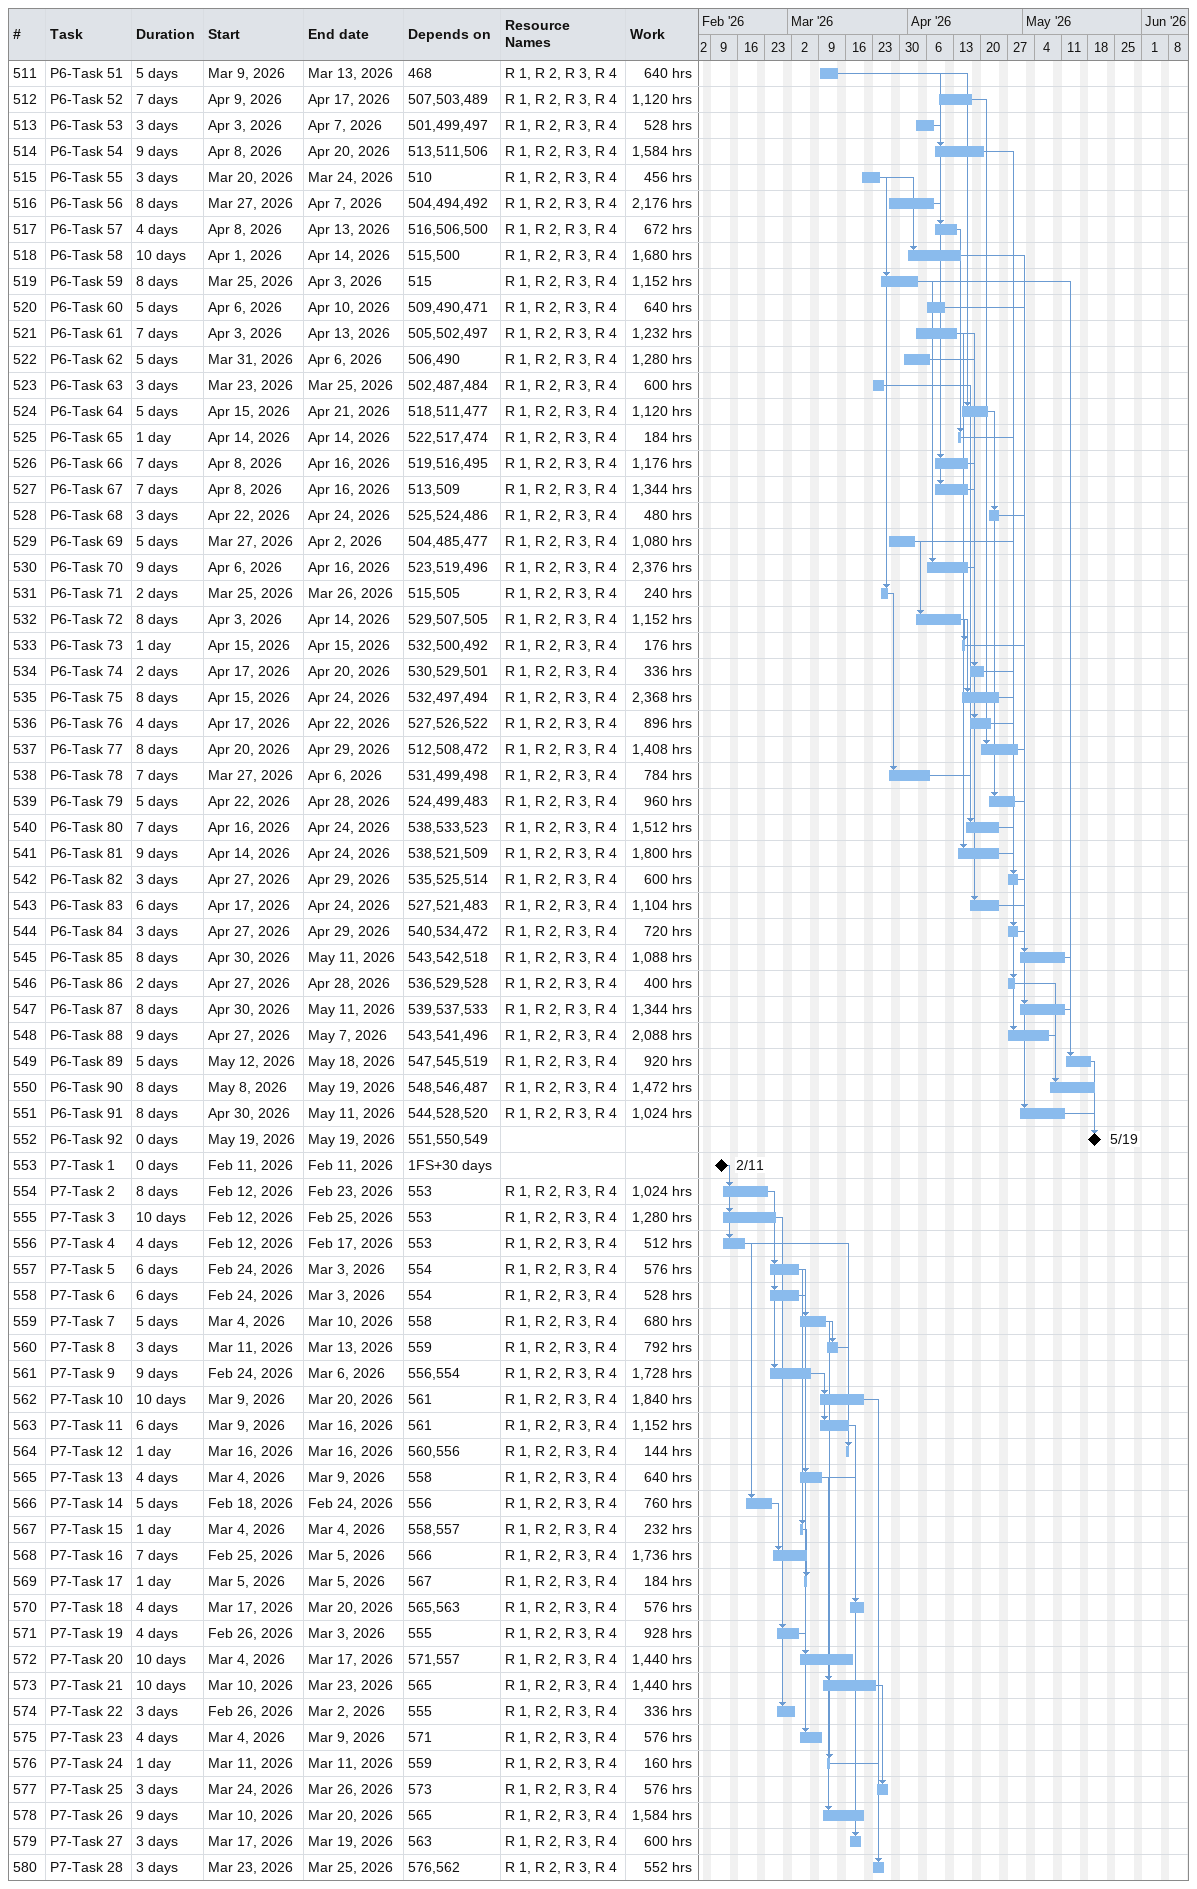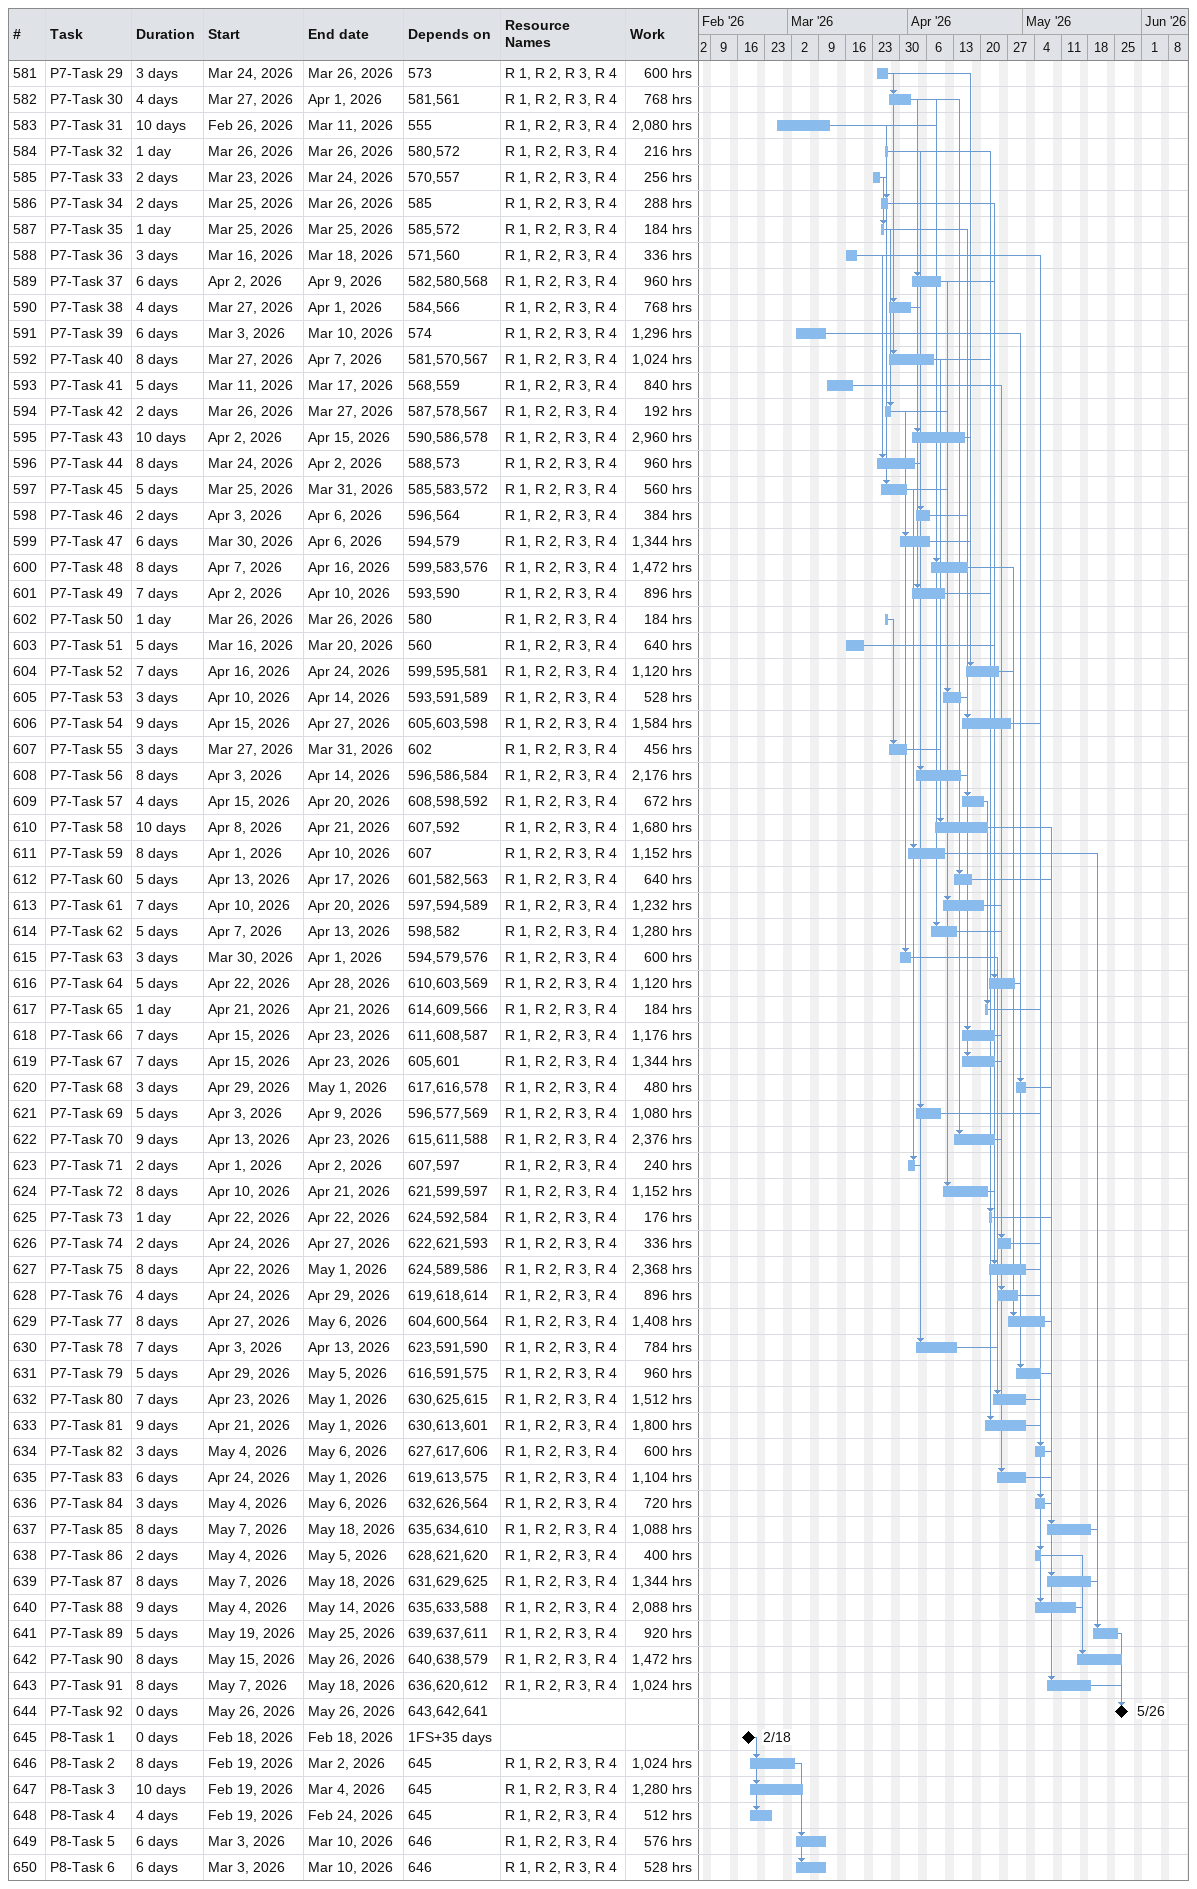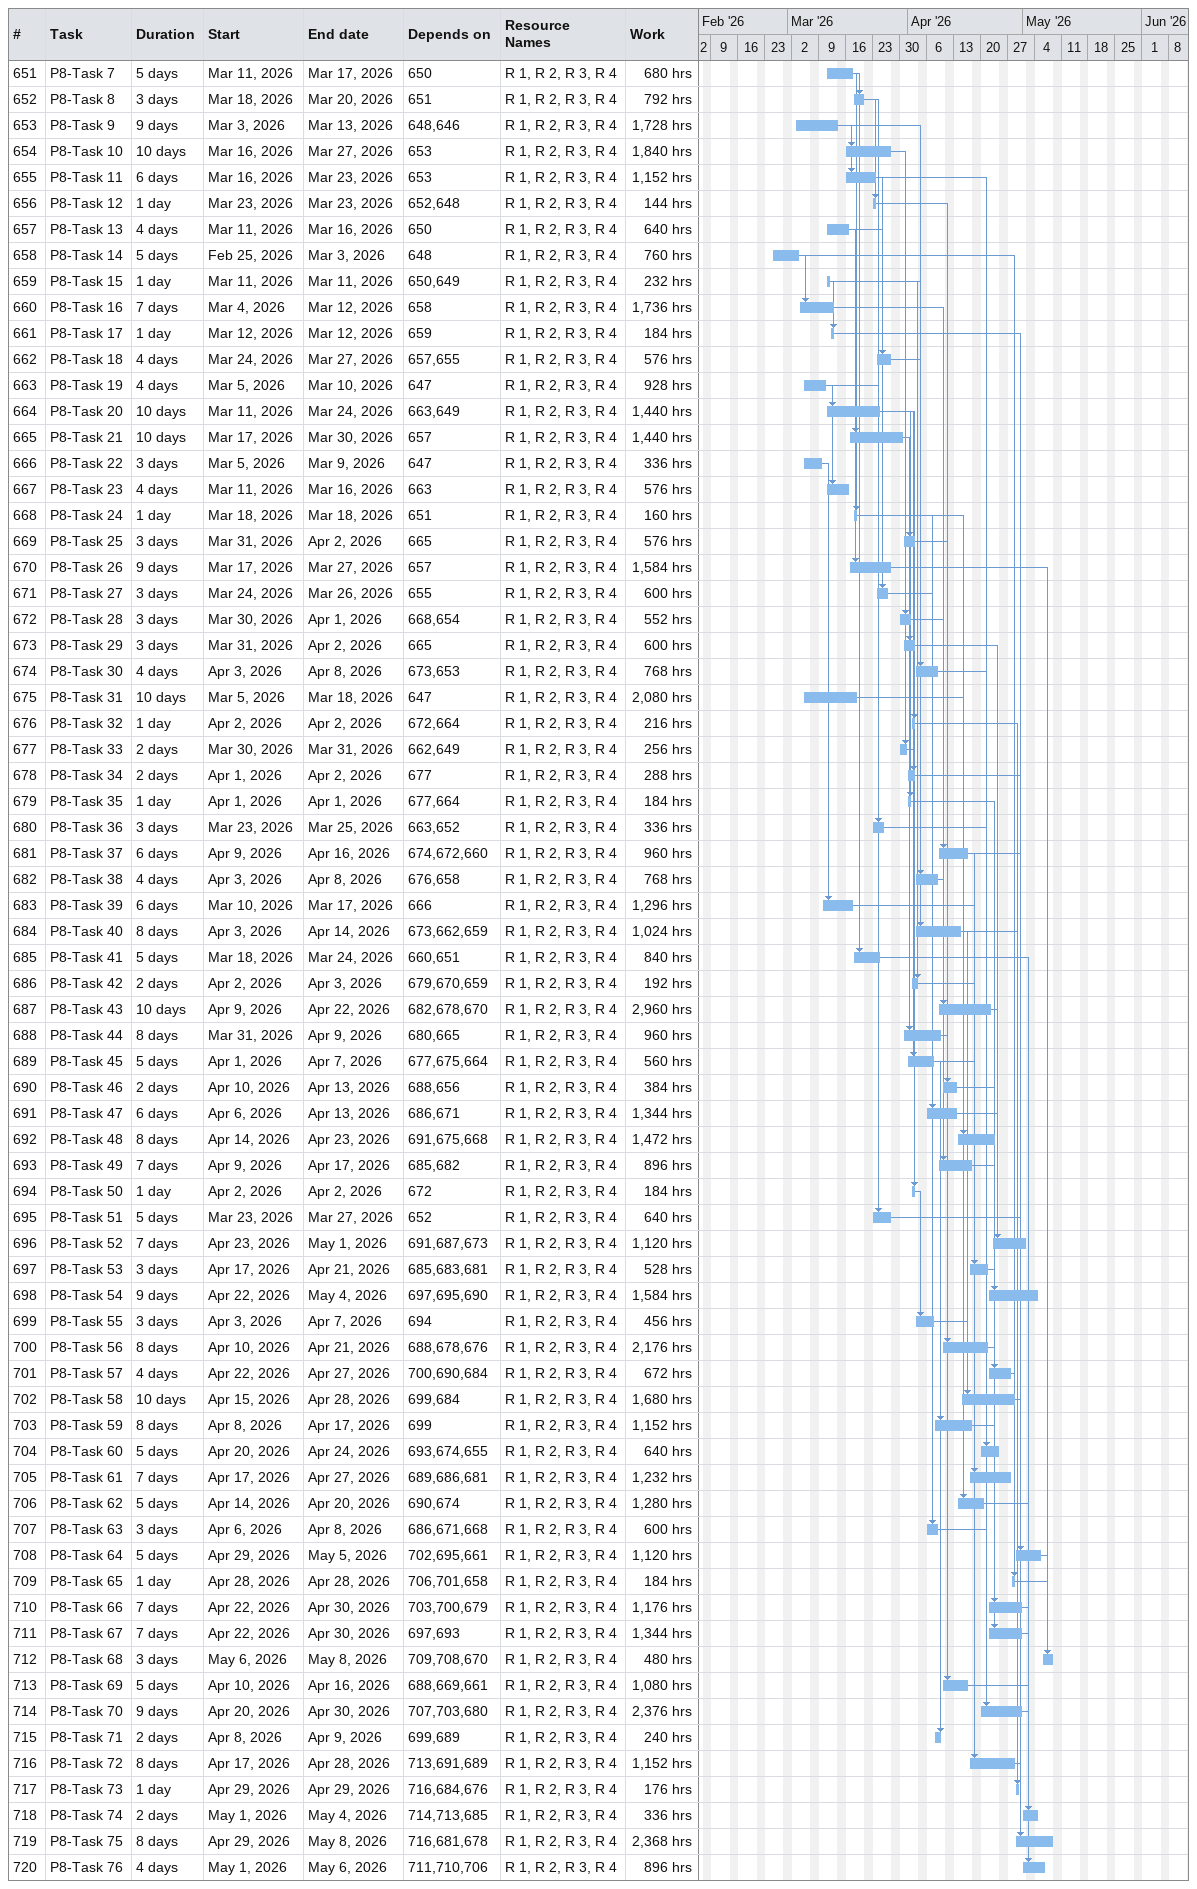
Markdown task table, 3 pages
| ID | Task | Duration | Start | Finish | Predecessors | Resources | Work (h) |
|---|---|---|---|---|---|---|---|
| 511 | P6-Task 51 | 5d | 2026-03-09 | 2026-03-13 | 468 | R 1, R 2, R 3, R 4 | 640 |
| 512 | P6-Task 52 | 7d | 2026-04-09 | 2026-04-17 | 507, 503, 489 | R 1, R 2, R 3, R 4 | 1120 |
| 513 | P6-Task 53 | 3d | 2026-04-03 | 2026-04-07 | 501, 499, 497 | R 1, R 2, R 3, R 4 | 528 |
| 514 | P6-Task 54 | 9d | 2026-04-08 | 2026-04-20 | 513, 511, 506 | R 1, R 2, R 3, R 4 | 1584 |
| 515 | P6-Task 55 | 3d | 2026-03-20 | 2026-03-24 | 510 | R 1, R 2, R 3, R 4 | 456 |
| 516 | P6-Task 56 | 8d | 2026-03-27 | 2026-04-07 | 504, 494, 492 | R 1, R 2, R 3, R 4 | 2176 |
| 517 | P6-Task 57 | 4d | 2026-04-08 | 2026-04-13 | 516, 506, 500 | R 1, R 2, R 3, R 4 | 672 |
| 518 | P6-Task 58 | 10d | 2026-04-01 | 2026-04-14 | 515, 500 | R 1, R 2, R 3, R 4 | 1680 |
| 519 | P6-Task 59 | 8d | 2026-03-25 | 2026-04-03 | 515 | R 1, R 2, R 3, R 4 | 1152 |
| 520 | P6-Task 60 | 5d | 2026-04-06 | 2026-04-10 | 509, 490, 471 | R 1, R 2, R 3, R 4 | 640 |
| 521 | P6-Task 61 | 7d | 2026-04-03 | 2026-04-13 | 505, 502, 497 | R 1, R 2, R 3, R 4 | 1232 |
| 522 | P6-Task 62 | 5d | 2026-03-31 | 2026-04-06 | 506, 490 | R 1, R 2, R 3, R 4 | 1280 |
| 523 | P6-Task 63 | 3d | 2026-03-23 | 2026-03-25 | 502, 487, 484 | R 1, R 2, R 3, R 4 | 600 |
| 524 | P6-Task 64 | 5d | 2026-04-15 | 2026-04-21 | 518, 511, 477 | R 1, R 2, R 3, R 4 | 1120 |
| 525 | P6-Task 65 | 1d | 2026-04-14 | 2026-04-14 | 522, 517, 474 | R 1, R 2, R 3, R 4 | 184 |
| 526 | P6-Task 66 | 7d | 2026-04-08 | 2026-04-16 | 519, 516, 495 | R 1, R 2, R 3, R 4 | 1176 |
| 527 | P6-Task 67 | 7d | 2026-04-08 | 2026-04-16 | 513, 509 | R 1, R 2, R 3, R 4 | 1344 |
| 528 | P6-Task 68 | 3d | 2026-04-22 | 2026-04-24 | 525, 524, 486 | R 1, R 2, R 3, R 4 | 480 |
| 529 | P6-Task 69 | 5d | 2026-03-27 | 2026-04-02 | 504, 485, 477 | R 1, R 2, R 3, R 4 | 1080 |
| 530 | P6-Task 70 | 9d | 2026-04-06 | 2026-04-16 | 523, 519, 496 | R 1, R 2, R 3, R 4 | 2376 |
| 531 | P6-Task 71 | 2d | 2026-03-25 | 2026-03-26 | 515, 505 | R 1, R 2, R 3, R 4 | 240 |
| 532 | P6-Task 72 | 8d | 2026-04-03 | 2026-04-14 | 529, 507, 505 | R 1, R 2, R 3, R 4 | 1152 |
| 533 | P6-Task 73 | 1d | 2026-04-15 | 2026-04-15 | 532, 500, 492 | R 1, R 2, R 3, R 4 | 176 |
| 534 | P6-Task 74 | 2d | 2026-04-17 | 2026-04-20 | 530, 529, 501 | R 1, R 2, R 3, R 4 | 336 |
| 535 | P6-Task 75 | 8d | 2026-04-15 | 2026-04-24 | 532, 497, 494 | R 1, R 2, R 3, R 4 | 2368 |
| 536 | P6-Task 76 | 4d | 2026-04-17 | 2026-04-22 | 527, 526, 522 | R 1, R 2, R 3, R 4 | 896 |
| 537 | P6-Task 77 | 8d | 2026-04-20 | 2026-04-29 | 512, 508, 472 | R 1, R 2, R 3, R 4 | 1408 |
| 538 | P6-Task 78 | 7d | 2026-03-27 | 2026-04-06 | 531, 499, 498 | R 1, R 2, R 3, R 4 | 784 |
| 539 | P6-Task 79 | 5d | 2026-04-22 | 2026-04-28 | 524, 499, 483 | R 1, R 2, R 3, R 4 | 960 |
| 540 | P6-Task 80 | 7d | 2026-04-16 | 2026-04-24 | 538, 533, 523 | R 1, R 2, R 3, R 4 | 1512 |
| 541 | P6-Task 81 | 9d | 2026-04-14 | 2026-04-24 | 538, 521, 509 | R 1, R 2, R 3, R 4 | 1800 |
| 542 | P6-Task 82 | 3d | 2026-04-27 | 2026-04-29 | 535, 525, 514 | R 1, R 2, R 3, R 4 | 600 |
| 543 | P6-Task 83 | 6d | 2026-04-17 | 2026-04-24 | 527, 521, 483 | R 1, R 2, R 3, R 4 | 1104 |
| 544 | P6-Task 84 | 3d | 2026-04-27 | 2026-04-29 | 540, 534, 472 | R 1, R 2, R 3, R 4 | 720 |
| 545 | P6-Task 85 | 8d | 2026-04-30 | 2026-05-11 | 543, 542, 518 | R 1, R 2, R 3, R 4 | 1088 |
| 546 | P6-Task 86 | 2d | 2026-04-27 | 2026-04-28 | 536, 529, 528 | R 1, R 2, R 3, R 4 | 400 |
| 547 | P6-Task 87 | 8d | 2026-04-30 | 2026-05-11 | 539, 537, 533 | R 1, R 2, R 3, R 4 | 1344 |
| 548 | P6-Task 88 | 9d | 2026-04-27 | 2026-05-07 | 543, 541, 496 | R 1, R 2, R 3, R 4 | 2088 |
| 549 | P6-Task 89 | 5d | 2026-05-12 | 2026-05-18 | 547, 545, 519 | R 1, R 2, R 3, R 4 | 920 |
| 550 | P6-Task 90 | 8d | 2026-05-08 | 2026-05-19 | 548, 546, 487 | R 1, R 2, R 3, R 4 | 1472 |
| 551 | P6-Task 91 | 8d | 2026-04-30 | 2026-05-11 | 544, 528, 520 | R 1, R 2, R 3, R 4 | 1024 |
| 552 | P6-Task 92 | 0d | 2026-05-19 | 2026-05-19 | 551, 550, 549 |  |  |
| 553 | P7-Task 1 | 0d | 2026-02-11 | 2026-02-11 | 1FS+30d |  |  |
| 554 | P7-Task 2 | 8d | 2026-02-12 | 2026-02-23 | 553 | R 1, R 2, R 3, R 4 | 1024 |
| 555 | P7-Task 3 | 10d | 2026-02-12 | 2026-02-25 | 553 | R 1, R 2, R 3, R 4 | 1280 |
| 556 | P7-Task 4 | 4d | 2026-02-12 | 2026-02-17 | 553 | R 1, R 2, R 3, R 4 | 512 |
| 557 | P7-Task 5 | 6d | 2026-02-24 | 2026-03-03 | 554 | R 1, R 2, R 3, R 4 | 576 |
| 558 | P7-Task 6 | 6d | 2026-02-24 | 2026-03-03 | 554 | R 1, R 2, R 3, R 4 | 528 |
| 559 | P7-Task 7 | 5d | 2026-03-04 | 2026-03-10 | 558 | R 1, R 2, R 3, R 4 | 680 |
| 560 | P7-Task 8 | 3d | 2026-03-11 | 2026-03-13 | 559 | R 1, R 2, R 3, R 4 | 792 |
| 561 | P7-Task 9 | 9d | 2026-02-24 | 2026-03-06 | 556, 554 | R 1, R 2, R 3, R 4 | 1728 |
| 562 | P7-Task 10 | 10d | 2026-03-09 | 2026-03-20 | 561 | R 1, R 2, R 3, R 4 | 1840 |
| 563 | P7-Task 11 | 6d | 2026-03-09 | 2026-03-16 | 561 | R 1, R 2, R 3, R 4 | 1152 |
| 564 | P7-Task 12 | 1d | 2026-03-16 | 2026-03-16 | 560, 556 | R 1, R 2, R 3, R 4 | 144 |
| 565 | P7-Task 13 | 4d | 2026-03-04 | 2026-03-09 | 558 | R 1, R 2, R 3, R 4 | 640 |
| 566 | P7-Task 14 | 5d | 2026-02-18 | 2026-02-24 | 556 | R 1, R 2, R 3, R 4 | 760 |
| 567 | P7-Task 15 | 1d | 2026-03-04 | 2026-03-04 | 558, 557 | R 1, R 2, R 3, R 4 | 232 |
| 568 | P7-Task 16 | 7d | 2026-02-25 | 2026-03-05 | 566 | R 1, R 2, R 3, R 4 | 1736 |
| 569 | P7-Task 17 | 1d | 2026-03-05 | 2026-03-05 | 567 | R 1, R 2, R 3, R 4 | 184 |
| 570 | P7-Task 18 | 4d | 2026-03-17 | 2026-03-20 | 565, 563 | R 1, R 2, R 3, R 4 | 576 |
| 571 | P7-Task 19 | 4d | 2026-02-26 | 2026-03-03 | 555 | R 1, R 2, R 3, R 4 | 928 |
| 572 | P7-Task 20 | 10d | 2026-03-04 | 2026-03-17 | 571, 557 | R 1, R 2, R 3, R 4 | 1440 |
| 573 | P7-Task 21 | 10d | 2026-03-10 | 2026-03-23 | 565 | R 1, R 2, R 3, R 4 | 1440 |
| 574 | P7-Task 22 | 3d | 2026-02-26 | 2026-03-02 | 555 | R 1, R 2, R 3, R 4 | 336 |
| 575 | P7-Task 23 | 4d | 2026-03-04 | 2026-03-09 | 571 | R 1, R 2, R 3, R 4 | 576 |
| 576 | P7-Task 24 | 1d | 2026-03-11 | 2026-03-11 | 559 | R 1, R 2, R 3, R 4 | 160 |
| 577 | P7-Task 25 | 3d | 2026-03-24 | 2026-03-26 | 573 | R 1, R 2, R 3, R 4 | 576 |
| 578 | P7-Task 26 | 9d | 2026-03-10 | 2026-03-20 | 565 | R 1, R 2, R 3, R 4 | 1584 |
| 579 | P7-Task 27 | 3d | 2026-03-17 | 2026-03-19 | 563 | R 1, R 2, R 3, R 4 | 600 |
| 580 | P7-Task 28 | 3d | 2026-03-23 | 2026-03-25 | 576, 562 | R 1, R 2, R 3, R 4 | 552 |
| 581 | P7-Task 29 | 3d | 2026-03-24 | 2026-03-26 | 573 | R 1, R 2, R 3, R 4 | 600 |
| 582 | P7-Task 30 | 4d | 2026-03-27 | 2026-04-01 | 581, 561 | R 1, R 2, R 3, R 4 | 768 |
| 583 | P7-Task 31 | 10d | 2026-02-26 | 2026-03-11 | 555 | R 1, R 2, R 3, R 4 | 2080 |
| 584 | P7-Task 32 | 1d | 2026-03-26 | 2026-03-26 | 580, 572 | R 1, R 2, R 3, R 4 | 216 |
| 585 | P7-Task 33 | 2d | 2026-03-23 | 2026-03-24 | 570, 557 | R 1, R 2, R 3, R 4 | 256 |
| 586 | P7-Task 34 | 2d | 2026-03-25 | 2026-03-26 | 585 | R 1, R 2, R 3, R 4 | 288 |
| 587 | P7-Task 35 | 1d | 2026-03-25 | 2026-03-25 | 585, 572 | R 1, R 2, R 3, R 4 | 184 |
| 588 | P7-Task 36 | 3d | 2026-03-16 | 2026-03-18 | 571, 560 | R 1, R 2, R 3, R 4 | 336 |
| 589 | P7-Task 37 | 6d | 2026-04-02 | 2026-04-09 | 582, 580, 568 | R 1, R 2, R 3, R 4 | 960 |
| 590 | P7-Task 38 | 4d | 2026-03-27 | 2026-04-01 | 584, 566 | R 1, R 2, R 3, R 4 | 768 |
| 591 | P7-Task 39 | 6d | 2026-03-03 | 2026-03-10 | 574 | R 1, R 2, R 3, R 4 | 1296 |
| 592 | P7-Task 40 | 8d | 2026-03-27 | 2026-04-07 | 581, 570, 567 | R 1, R 2, R 3, R 4 | 1024 |
| 593 | P7-Task 41 | 5d | 2026-03-11 | 2026-03-17 | 568, 559 | R 1, R 2, R 3, R 4 | 840 |
| 594 | P7-Task 42 | 2d | 2026-03-26 | 2026-03-27 | 587, 578, 567 | R 1, R 2, R 3, R 4 | 192 |
| 595 | P7-Task 43 | 10d | 2026-04-02 | 2026-04-15 | 590, 586, 578 | R 1, R 2, R 3, R 4 | 2960 |
| 596 | P7-Task 44 | 8d | 2026-03-24 | 2026-04-02 | 588, 573 | R 1, R 2, R 3, R 4 | 960 |
| 597 | P7-Task 45 | 5d | 2026-03-25 | 2026-03-31 | 585, 583, 572 | R 1, R 2, R 3, R 4 | 560 |
| 598 | P7-Task 46 | 2d | 2026-04-03 | 2026-04-06 | 596, 564 | R 1, R 2, R 3, R 4 | 384 |
| 599 | P7-Task 47 | 6d | 2026-03-30 | 2026-04-06 | 594, 579 | R 1, R 2, R 3, R 4 | 1344 |
| 600 | P7-Task 48 | 8d | 2026-04-07 | 2026-04-16 | 599, 583, 576 | R 1, R 2, R 3, R 4 | 1472 |
| 601 | P7-Task 49 | 7d | 2026-04-02 | 2026-04-10 | 593, 590 | R 1, R 2, R 3, R 4 | 896 |
| 602 | P7-Task 50 | 1d | 2026-03-26 | 2026-03-26 | 580 | R 1, R 2, R 3, R 4 | 184 |
| 603 | P7-Task 51 | 5d | 2026-03-16 | 2026-03-20 | 560 | R 1, R 2, R 3, R 4 | 640 |
| 604 | P7-Task 52 | 7d | 2026-04-16 | 2026-04-24 | 599, 595, 581 | R 1, R 2, R 3, R 4 | 1120 |
| 605 | P7-Task 53 | 3d | 2026-04-10 | 2026-04-14 | 593, 591, 589 | R 1, R 2, R 3, R 4 | 528 |
| 606 | P7-Task 54 | 9d | 2026-04-15 | 2026-04-27 | 605, 603, 598 | R 1, R 2, R 3, R 4 | 1584 |
| 607 | P7-Task 55 | 3d | 2026-03-27 | 2026-03-31 | 602 | R 1, R 2, R 3, R 4 | 456 |
| 608 | P7-Task 56 | 8d | 2026-04-03 | 2026-04-14 | 596, 586, 584 | R 1, R 2, R 3, R 4 | 2176 |
| 609 | P7-Task 57 | 4d | 2026-04-15 | 2026-04-20 | 608, 598, 592 | R 1, R 2, R 3, R 4 | 672 |
| 610 | P7-Task 58 | 10d | 2026-04-08 | 2026-04-21 | 607, 592 | R 1, R 2, R 3, R 4 | 1680 |
| 611 | P7-Task 59 | 8d | 2026-04-01 | 2026-04-10 | 607 | R 1, R 2, R 3, R 4 | 1152 |
| 612 | P7-Task 60 | 5d | 2026-04-13 | 2026-04-17 | 601, 582, 563 | R 1, R 2, R 3, R 4 | 640 |
| 613 | P7-Task 61 | 7d | 2026-04-10 | 2026-04-20 | 597, 594, 589 | R 1, R 2, R 3, R 4 | 1232 |
| 614 | P7-Task 62 | 5d | 2026-04-07 | 2026-04-13 | 598, 582 | R 1, R 2, R 3, R 4 | 1280 |
| 615 | P7-Task 63 | 3d | 2026-03-30 | 2026-04-01 | 594, 579, 576 | R 1, R 2, R 3, R 4 | 600 |
| 616 | P7-Task 64 | 5d | 2026-04-22 | 2026-04-28 | 610, 603, 569 | R 1, R 2, R 3, R 4 | 1120 |
| 617 | P7-Task 65 | 1d | 2026-04-21 | 2026-04-21 | 614, 609, 566 | R 1, R 2, R 3, R 4 | 184 |
| 618 | P7-Task 66 | 7d | 2026-04-15 | 2026-04-23 | 611, 608, 587 | R 1, R 2, R 3, R 4 | 1176 |
| 619 | P7-Task 67 | 7d | 2026-04-15 | 2026-04-23 | 605, 601 | R 1, R 2, R 3, R 4 | 1344 |
| 620 | P7-Task 68 | 3d | 2026-04-29 | 2026-05-01 | 617, 616, 578 | R 1, R 2, R 3, R 4 | 480 |
| 621 | P7-Task 69 | 5d | 2026-04-03 | 2026-04-09 | 596, 577, 569 | R 1, R 2, R 3, R 4 | 1080 |
| 622 | P7-Task 70 | 9d | 2026-04-13 | 2026-04-23 | 615, 611, 588 | R 1, R 2, R 3, R 4 | 2376 |
| 623 | P7-Task 71 | 2d | 2026-04-01 | 2026-04-02 | 607, 597 | R 1, R 2, R 3, R 4 | 240 |
| 624 | P7-Task 72 | 8d | 2026-04-10 | 2026-04-21 | 621, 599, 597 | R 1, R 2, R 3, R 4 | 1152 |
| 625 | P7-Task 73 | 1d | 2026-04-22 | 2026-04-22 | 624, 592, 584 | R 1, R 2, R 3, R 4 | 176 |
| 626 | P7-Task 74 | 2d | 2026-04-24 | 2026-04-27 | 622, 621, 593 | R 1, R 2, R 3, R 4 | 336 |
| 627 | P7-Task 75 | 8d | 2026-04-22 | 2026-05-01 | 624, 589, 586 | R 1, R 2, R 3, R 4 | 2368 |
| 628 | P7-Task 76 | 4d | 2026-04-24 | 2026-04-29 | 619, 618, 614 | R 1, R 2, R 3, R 4 | 896 |
| 629 | P7-Task 77 | 8d | 2026-04-27 | 2026-05-06 | 604, 600, 564 | R 1, R 2, R 3, R 4 | 1408 |
| 630 | P7-Task 78 | 7d | 2026-04-03 | 2026-04-13 | 623, 591, 590 | R 1, R 2, R 3, R 4 | 784 |
| 631 | P7-Task 79 | 5d | 2026-04-29 | 2026-05-05 | 616, 591, 575 | R 1, R 2, R 3, R 4 | 960 |
| 632 | P7-Task 80 | 7d | 2026-04-23 | 2026-05-01 | 630, 625, 615 | R 1, R 2, R 3, R 4 | 1512 |
| 633 | P7-Task 81 | 9d | 2026-04-21 | 2026-05-01 | 630, 613, 601 | R 1, R 2, R 3, R 4 | 1800 |
| 634 | P7-Task 82 | 3d | 2026-05-04 | 2026-05-06 | 627, 617, 606 | R 1, R 2, R 3, R 4 | 600 |
| 635 | P7-Task 83 | 6d | 2026-04-24 | 2026-05-01 | 619, 613, 575 | R 1, R 2, R 3, R 4 | 1104 |
| 636 | P7-Task 84 | 3d | 2026-05-04 | 2026-05-06 | 632, 626, 564 | R 1, R 2, R 3, R 4 | 720 |
| 637 | P7-Task 85 | 8d | 2026-05-07 | 2026-05-18 | 635, 634, 610 | R 1, R 2, R 3, R 4 | 1088 |
| 638 | P7-Task 86 | 2d | 2026-05-04 | 2026-05-05 | 628, 621, 620 | R 1, R 2, R 3, R 4 | 400 |
| 639 | P7-Task 87 | 8d | 2026-05-07 | 2026-05-18 | 631, 629, 625 | R 1, R 2, R 3, R 4 | 1344 |
| 640 | P7-Task 88 | 9d | 2026-05-04 | 2026-05-14 | 635, 633, 588 | R 1, R 2, R 3, R 4 | 2088 |
| 641 | P7-Task 89 | 5d | 2026-05-19 | 2026-05-25 | 639, 637, 611 | R 1, R 2, R 3, R 4 | 920 |
| 642 | P7-Task 90 | 8d | 2026-05-15 | 2026-05-26 | 640, 638, 579 | R 1, R 2, R 3, R 4 | 1472 |
| 643 | P7-Task 91 | 8d | 2026-05-07 | 2026-05-18 | 636, 620, 612 | R 1, R 2, R 3, R 4 | 1024 |
| 644 | P7-Task 92 | 0d | 2026-05-26 | 2026-05-26 | 643, 642, 641 |  |  |
| 645 | P8-Task 1 | 0d | 2026-02-18 | 2026-02-18 | 1FS+35d |  |  |
| 646 | P8-Task 2 | 8d | 2026-02-19 | 2026-03-02 | 645 | R 1, R 2, R 3, R 4 | 1024 |
| 647 | P8-Task 3 | 10d | 2026-02-19 | 2026-03-04 | 645 | R 1, R 2, R 3, R 4 | 1280 |
| 648 | P8-Task 4 | 4d | 2026-02-19 | 2026-02-24 | 645 | R 1, R 2, R 3, R 4 | 512 |
| 649 | P8-Task 5 | 6d | 2026-03-03 | 2026-03-10 | 646 | R 1, R 2, R 3, R 4 | 576 |
| 650 | P8-Task 6 | 6d | 2026-03-03 | 2026-03-10 | 646 | R 1, R 2, R 3, R 4 | 528 |
| 651 | P8-Task 7 | 5d | 2026-03-11 | 2026-03-17 | 650 | R 1, R 2, R 3, R 4 | 680 |
| 652 | P8-Task 8 | 3d | 2026-03-18 | 2026-03-20 | 651 | R 1, R 2, R 3, R 4 | 792 |
| 653 | P8-Task 9 | 9d | 2026-03-03 | 2026-03-13 | 648, 646 | R 1, R 2, R 3, R 4 | 1728 |
| 654 | P8-Task 10 | 10d | 2026-03-16 | 2026-03-27 | 653 | R 1, R 2, R 3, R 4 | 1840 |
| 655 | P8-Task 11 | 6d | 2026-03-16 | 2026-03-23 | 653 | R 1, R 2, R 3, R 4 | 1152 |
| 656 | P8-Task 12 | 1d | 2026-03-23 | 2026-03-23 | 652, 648 | R 1, R 2, R 3, R 4 | 144 |
| 657 | P8-Task 13 | 4d | 2026-03-11 | 2026-03-16 | 650 | R 1, R 2, R 3, R 4 | 640 |
| 658 | P8-Task 14 | 5d | 2026-02-25 | 2026-03-03 | 648 | R 1, R 2, R 3, R 4 | 760 |
| 659 | P8-Task 15 | 1d | 2026-03-11 | 2026-03-11 | 650, 649 | R 1, R 2, R 3, R 4 | 232 |
| 660 | P8-Task 16 | 7d | 2026-03-04 | 2026-03-12 | 658 | R 1, R 2, R 3, R 4 | 1736 |
| 661 | P8-Task 17 | 1d | 2026-03-12 | 2026-03-12 | 659 | R 1, R 2, R 3, R 4 | 184 |
| 662 | P8-Task 18 | 4d | 2026-03-24 | 2026-03-27 | 657, 655 | R 1, R 2, R 3, R 4 | 576 |
| 663 | P8-Task 19 | 4d | 2026-03-05 | 2026-03-10 | 647 | R 1, R 2, R 3, R 4 | 928 |
| 664 | P8-Task 20 | 10d | 2026-03-11 | 2026-03-24 | 663, 649 | R 1, R 2, R 3, R 4 | 1440 |
| 665 | P8-Task 21 | 10d | 2026-03-17 | 2026-03-30 | 657 | R 1, R 2, R 3, R 4 | 1440 |
| 666 | P8-Task 22 | 3d | 2026-03-05 | 2026-03-09 | 647 | R 1, R 2, R 3, R 4 | 336 |
| 667 | P8-Task 23 | 4d | 2026-03-11 | 2026-03-16 | 663 | R 1, R 2, R 3, R 4 | 576 |
| 668 | P8-Task 24 | 1d | 2026-03-18 | 2026-03-18 | 651 | R 1, R 2, R 3, R 4 | 160 |
| 669 | P8-Task 25 | 3d | 2026-03-31 | 2026-04-02 | 665 | R 1, R 2, R 3, R 4 | 576 |
| 670 | P8-Task 26 | 9d | 2026-03-17 | 2026-03-27 | 657 | R 1, R 2, R 3, R 4 | 1584 |
| 671 | P8-Task 27 | 3d | 2026-03-24 | 2026-03-26 | 655 | R 1, R 2, R 3, R 4 | 600 |
| 672 | P8-Task 28 | 3d | 2026-03-30 | 2026-04-01 | 668, 654 | R 1, R 2, R 3, R 4 | 552 |
| 673 | P8-Task 29 | 3d | 2026-03-31 | 2026-04-02 | 665 | R 1, R 2, R 3, R 4 | 600 |
| 674 | P8-Task 30 | 4d | 2026-04-03 | 2026-04-08 | 673, 653 | R 1, R 2, R 3, R 4 | 768 |
| 675 | P8-Task 31 | 10d | 2026-03-05 | 2026-03-18 | 647 | R 1, R 2, R 3, R 4 | 2080 |
| 676 | P8-Task 32 | 1d | 2026-04-02 | 2026-04-02 | 672, 664 | R 1, R 2, R 3, R 4 | 216 |
| 677 | P8-Task 33 | 2d | 2026-03-30 | 2026-03-31 | 662, 649 | R 1, R 2, R 3, R 4 | 256 |
| 678 | P8-Task 34 | 2d | 2026-04-01 | 2026-04-02 | 677 | R 1, R 2, R 3, R 4 | 288 |
| 679 | P8-Task 35 | 1d | 2026-04-01 | 2026-04-01 | 677, 664 | R 1, R 2, R 3, R 4 | 184 |
| 680 | P8-Task 36 | 3d | 2026-03-23 | 2026-03-25 | 663, 652 | R 1, R 2, R 3, R 4 | 336 |
| 681 | P8-Task 37 | 6d | 2026-04-09 | 2026-04-16 | 674, 672, 660 | R 1, R 2, R 3, R 4 | 960 |
| 682 | P8-Task 38 | 4d | 2026-04-03 | 2026-04-08 | 676, 658 | R 1, R 2, R 3, R 4 | 768 |
| 683 | P8-Task 39 | 6d | 2026-03-10 | 2026-03-17 | 666 | R 1, R 2, R 3, R 4 | 1296 |
| 684 | P8-Task 40 | 8d | 2026-04-03 | 2026-04-14 | 673, 662, 659 | R 1, R 2, R 3, R 4 | 1024 |
| 685 | P8-Task 41 | 5d | 2026-03-18 | 2026-03-24 | 660, 651 | R 1, R 2, R 3, R 4 | 840 |
| 686 | P8-Task 42 | 2d | 2026-04-02 | 2026-04-03 | 679, 670, 659 | R 1, R 2, R 3, R 4 | 192 |
| 687 | P8-Task 43 | 10d | 2026-04-09 | 2026-04-22 | 682, 678, 670 | R 1, R 2, R 3, R 4 | 2960 |
| 688 | P8-Task 44 | 8d | 2026-03-31 | 2026-04-09 | 680, 665 | R 1, R 2, R 3, R 4 | 960 |
| 689 | P8-Task 45 | 5d | 2026-04-01 | 2026-04-07 | 677, 675, 664 | R 1, R 2, R 3, R 4 | 560 |
| 690 | P8-Task 46 | 2d | 2026-04-10 | 2026-04-13 | 688, 656 | R 1, R 2, R 3, R 4 | 384 |
| 691 | P8-Task 47 | 6d | 2026-04-06 | 2026-04-13 | 686, 671 | R 1, R 2, R 3, R 4 | 1344 |
| 692 | P8-Task 48 | 8d | 2026-04-14 | 2026-04-23 | 691, 675, 668 | R 1, R 2, R 3, R 4 | 1472 |
| 693 | P8-Task 49 | 7d | 2026-04-09 | 2026-04-17 | 685, 682 | R 1, R 2, R 3, R 4 | 896 |
| 694 | P8-Task 50 | 1d | 2026-04-02 | 2026-04-02 | 672 | R 1, R 2, R 3, R 4 | 184 |
| 695 | P8-Task 51 | 5d | 2026-03-23 | 2026-03-27 | 652 | R 1, R 2, R 3, R 4 | 640 |
| 696 | P8-Task 52 | 7d | 2026-04-23 | 2026-05-01 | 691, 687, 673 | R 1, R 2, R 3, R 4 | 1120 |
| 697 | P8-Task 53 | 3d | 2026-04-17 | 2026-04-21 | 685, 683, 681 | R 1, R 2, R 3, R 4 | 528 |
| 698 | P8-Task 54 | 9d | 2026-04-22 | 2026-05-04 | 697, 695, 690 | R 1, R 2, R 3, R 4 | 1584 |
| 699 | P8-Task 55 | 3d | 2026-04-03 | 2026-04-07 | 694 | R 1, R 2, R 3, R 4 | 456 |
| 700 | P8-Task 56 | 8d | 2026-04-10 | 2026-04-21 | 688, 678, 676 | R 1, R 2, R 3, R 4 | 2176 |
| 701 | P8-Task 57 | 4d | 2026-04-22 | 2026-04-27 | 700, 690, 684 | R 1, R 2, R 3, R 4 | 672 |
| 702 | P8-Task 58 | 10d | 2026-04-15 | 2026-04-28 | 699, 684 | R 1, R 2, R 3, R 4 | 1680 |
| 703 | P8-Task 59 | 8d | 2026-04-08 | 2026-04-17 | 699 | R 1, R 2, R 3, R 4 | 1152 |
| 704 | P8-Task 60 | 5d | 2026-04-20 | 2026-04-24 | 693, 674, 655 | R 1, R 2, R 3, R 4 | 640 |
| 705 | P8-Task 61 | 7d | 2026-04-17 | 2026-04-27 | 689, 686, 681 | R 1, R 2, R 3, R 4 | 1232 |
| 706 | P8-Task 62 | 5d | 2026-04-14 | 2026-04-20 | 690, 674 | R 1, R 2, R 3, R 4 | 1280 |
| 707 | P8-Task 63 | 3d | 2026-04-06 | 2026-04-08 | 686, 671, 668 | R 1, R 2, R 3, R 4 | 600 |
| 708 | P8-Task 64 | 5d | 2026-04-29 | 2026-05-05 | 702, 695, 661 | R 1, R 2, R 3, R 4 | 1120 |
| 709 | P8-Task 65 | 1d | 2026-04-28 | 2026-04-28 | 706, 701, 658 | R 1, R 2, R 3, R 4 | 184 |
| 710 | P8-Task 66 | 7d | 2026-04-22 | 2026-04-30 | 703, 700, 679 | R 1, R 2, R 3, R 4 | 1176 |
| 711 | P8-Task 67 | 7d | 2026-04-22 | 2026-04-30 | 697, 693 | R 1, R 2, R 3, R 4 | 1344 |
| 712 | P8-Task 68 | 3d | 2026-05-06 | 2026-05-08 | 709, 708, 670 | R 1, R 2, R 3, R 4 | 480 |
| 713 | P8-Task 69 | 5d | 2026-04-10 | 2026-04-16 | 688, 669, 661 | R 1, R 2, R 3, R 4 | 1080 |
| 714 | P8-Task 70 | 9d | 2026-04-20 | 2026-04-30 | 707, 703, 680 | R 1, R 2, R 3, R 4 | 2376 |
| 715 | P8-Task 71 | 2d | 2026-04-08 | 2026-04-09 | 699, 689 | R 1, R 2, R 3, R 4 | 240 |
| 716 | P8-Task 72 | 8d | 2026-04-17 | 2026-04-28 | 713, 691, 689 | R 1, R 2, R 3, R 4 | 1152 |
| 717 | P8-Task 73 | 1d | 2026-04-29 | 2026-04-29 | 716, 684, 676 | R 1, R 2, R 3, R 4 | 176 |
| 718 | P8-Task 74 | 2d | 2026-05-01 | 2026-05-04 | 714, 713, 685 | R 1, R 2, R 3, R 4 | 336 |
| 719 | P8-Task 75 | 8d | 2026-04-29 | 2026-05-08 | 716, 681, 678 | R 1, R 2, R 3, R 4 | 2368 |
| 720 | P8-Task 76 | 4d | 2026-05-01 | 2026-05-06 | 711, 710, 706 | R 1, R 2, R 3, R 4 | 896 |
